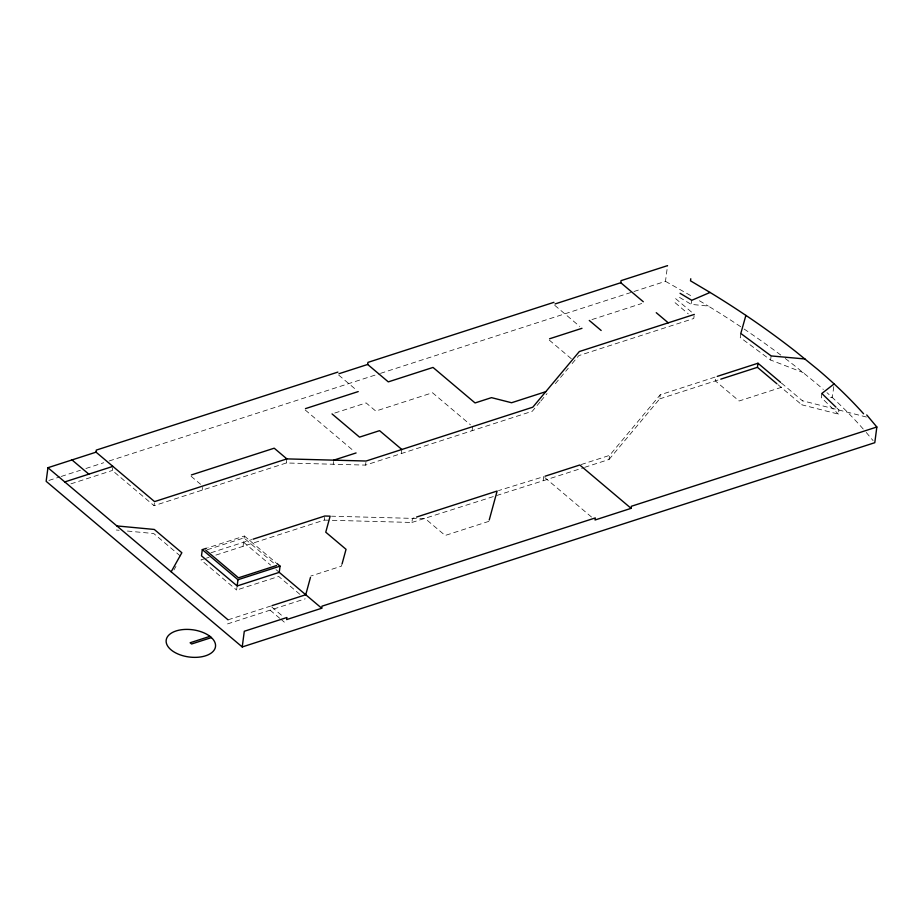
<?xml version="1.0" encoding="UTF-8"?>
<svg xmlns="http://www.w3.org/2000/svg" width="923" height="923" viewBox="0 0 923 923"><rect width="100%" height="100%" fill="white"/><g stroke="black" fill="none" stroke-linecap="round" stroke-linejoin="round"><path stroke-width="0.69" stroke-dasharray="4.62 3.46" d="M540.036 401.978L532.259 411.277L365.543 465.111L286.326 462.977L154.037 505.689L112.341 470.476L112.698 467.753M154.037 505.689L154.395 502.966M202.149 490.159L202.506 487.436M299.906 594.354L278.7 576.448L236.611 590.039L236.969 587.316M243.049 546.324L244.41 536.021L207.744 547.858M286.326 462.977L286.684 460.254M215.89 555.092L324.261 520.099L324.631 517.376M333.215 464.234L333.572 461.512M365.543 465.111L365.9 462.388M401.297 453.562L401.84 449.478M324.261 520.099L411.9 522.464L412.443 518.38L415.165 517.503M472.08 430.706L472.622 426.622M411.9 522.464L543.174 480.733L543.705 476.649L498.501 490.609M584.663 467.338L609.042 459.469L609.584 455.385L660.222 394.802L715.879 376.826L715.348 380.911L739.115 400.986L781.204 387.395L781.746 383.31L802.364 400.732L866.455 417.034M633.974 291.506L665.483 281.33L667.548 265.639M609.042 459.469L659.691 398.886L660.222 394.802M740.765 326.777A831.023 458.673 7.5 0 0 708.264 306.055L691.246 304.382L691.777 300.298M694.131 315.781L693.773 318.504L578.79 355.632L571.948 363.8M740.8 333.468L740.258 337.553L770.601 360.016L803.229 372.592M770.601 360.016L771.143 355.932M836.919 408.081L838.938 410.031L838.396 414.115L801.822 404.816L802.364 400.732M821.839 393.475L821.297 397.559L838.396 414.115M833.757 386.633L832.327 397.525L829.569 397.536M342.168 563.561L341.464 566.145L310.843 576.033M173.974 569.918L175.97 566.353M540.901 400.951L547.062 393.579M555.358 383.656L568.268 368.208M48.896 480.433L59.857 476.891M61.218 476.453L80.405 470.257M85.885 468.492L103.699 462.735M109.179 460.969L379.111 373.803M380.484 373.365L632.601 291.945M70.921 483.848L112.341 470.476M591.966 319.577L641.681 303.529M334.761 413.043L366.108 402.913L375.765 411.07L432.506 392.748L470.453 424.799M659.691 398.886L719.421 379.595M207.167 549.773L243.891 537.924L276.565 565.522M210.998 552.762L251.714 539.62M205.033 558.6L200.96 559.915L236.611 590.039M206.394 558.161L209.106 557.284M581.144 464.557L609.584 455.385M543.174 480.733L583.313 467.776M488.855 521.357L445.163 535.467L425.353 518.726L331.553 516.199M228.039 619.829L270.658 606.065M227.508 623.913L305.201 598.831M116.333 530.01L119.102 530.275M127.42 531.048L153.749 533.54L181.312 556.823M665.483 281.33L693.208 297.033M699.438 300.748L708.264 306.055M679.536 297.391L691.246 304.382M744.1 329.015L745.611 330.03A883.496 487.632 7.5 0 1 781.008 355.24M777.962 384.66L801.822 404.816M675.613 298.625L692.112 312.562M675.082 302.709L688.27 313.855M554.746 305.328L579.794 326.477M549.277 340.102L571.429 358.828M544.801 477.572L591.747 517.226M338.695 375.084L356.059 389.748M305.201 409.974L353.913 451.116M191.084 476.268L200.579 484.287M244.41 536.021L275.735 562.488M243.591 542.239L270.601 565.061M276 569.618L279.242 572.364M271.731 606.965L282.38 615.976M270.127 610.149L279.715 618.26M280.777 619.16L286.107 623.66M863.224 429.022L861.782 427.384A613.714 338.729 7.5 0 0 826.985 392.667M866.247 432.46L873.1 440.64M785.254 358.47A883.496 487.632 7.5 0 1 793.653 364.943L815.932 383.057A613.714 338.729 7.5 0 1 823.351 389.448"/><path stroke-width="1.38" d="M694.304 314.42L579.321 351.548L532.802 407.193L366.085 461.027L286.868 458.893L154.568 501.604L96.05 452.166L47.938 467.707L46.15 481.321L242.23 646.954L874.785 442.694L876.85 427.003L866.732 414.958M96.05 452.166L96.315 450.089L337.887 372.096M206.394 548.297L202.31 549.612L201.491 555.831L237.153 585.955L279.242 572.364L321.723 608.245L286.649 619.575L286.926 617.499L244.295 631.263L242.23 646.954M237.153 585.955L237.972 579.725L202.31 549.612M279.242 572.364L280.061 566.134L276.819 563.399M321.723 608.245L322 606.169L595.3 517.918L595.023 519.995L631.101 508.342L631.378 506.266L876.85 427.003M545.747 391.698L511.561 402.74L491.498 397.64L475.057 402.947L433.025 367.435L388.295 381.88L367.677 364.458L367.954 362.381L553.938 302.329M643.296 301.752L620.775 282.726L621.052 280.65L667.548 265.639M690.773 278.746L690.508 280.823L710.052 292.441A831.023 458.673 7.5 0 1 745.888 315.401L747.411 316.404A883.496 487.632 7.5 0 1 795.441 351.328L817.72 369.442A613.714 338.729 7.5 0 1 863.582 413.769M776.878 383.749L757.437 367.319L757.979 363.235L717.24 376.388M310.474 577.371L305.744 594.747L272.008 605.638M342.168 563.561L346.044 549.323L325.761 532.19L330.134 516.165L324.804 516.015L253.064 539.182M489.236 519.984L497.128 491.036L416.538 517.065M745.888 315.401L740.8 333.468L771.143 355.932L805.029 358.978M171.17 571.799L181.854 552.739L154.291 529.456L116.863 525.925M834.115 383.91L821.839 393.475L835.915 407.112M710.052 292.441L691.777 300.298L680.066 293.306M338.983 373.723L367.677 364.458M555.035 303.955L620.775 282.726M64.772 481.921L112.871 466.392M305.467 408.624L358.228 391.583M549.566 338.776L581.975 328.311M191.384 474.941L274.212 448.197L286.868 458.893M333.757 460.15L356.082 452.951M720.782 379.157L757.437 367.319M545.043 476.222L579.782 464.996L631.101 508.342M276.565 565.522L238.492 577.821L205.806 550.212M237.972 579.725L280.061 566.134M209.913 636.362L190.115 642.754L191.58 644L211.39 637.608M757.979 363.235L780.662 382.399M656.253 312.689L668.252 322.831M589.278 320.443L601.161 330.48M401.84 449.478L379.561 430.66L359.52 437.133L332.038 413.919M71.994 459.931L88.827 474.157M47.938 467.707L228.039 619.829M210.721 636.962L208.621 635.393A24.875 13.73 7.5 0 0 167.755 636.339A24.875 13.73 7.5 0 0 192.595 657.314A24.875 13.73 7.5 0 0 212.463 638.647L210.721 636.962"/></g></svg>
